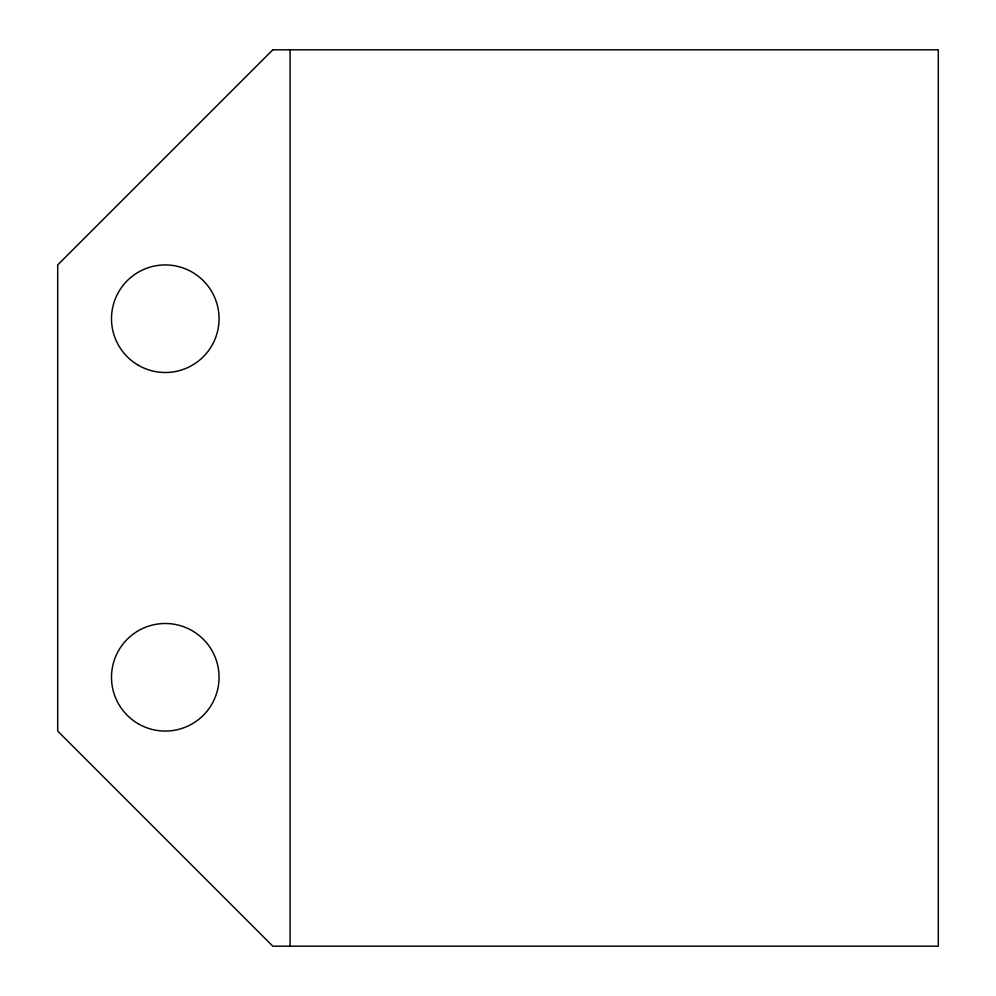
<?xml version="1.0" encoding="UTF-8"?>
<svg xmlns="http://www.w3.org/2000/svg" width="996" height="996" viewBox="0 0 996 996"><rect width="100%" height="100%" fill="white"/><g stroke="black" fill="none" stroke-linecap="round" stroke-linejoin="round"><path stroke-width="1.49" d="M290.097 49.8L290.097 946.2M272.842 49.8L57.706 264.936L57.706 731.064L272.842 946.2L938.294 946.2L938.294 49.8L272.842 49.8M138.382 723.855A53.784 53.784 0 0 0 219.058 677.28A53.784 53.784 0 0 0 138.382 630.705A53.784 53.784 0 0 0 138.382 723.855M138.382 365.295A53.784 53.784 0 0 0 219.058 318.72A53.784 53.784 0 0 0 138.382 272.145A53.784 53.784 0 0 0 138.382 365.295"/></g></svg>
